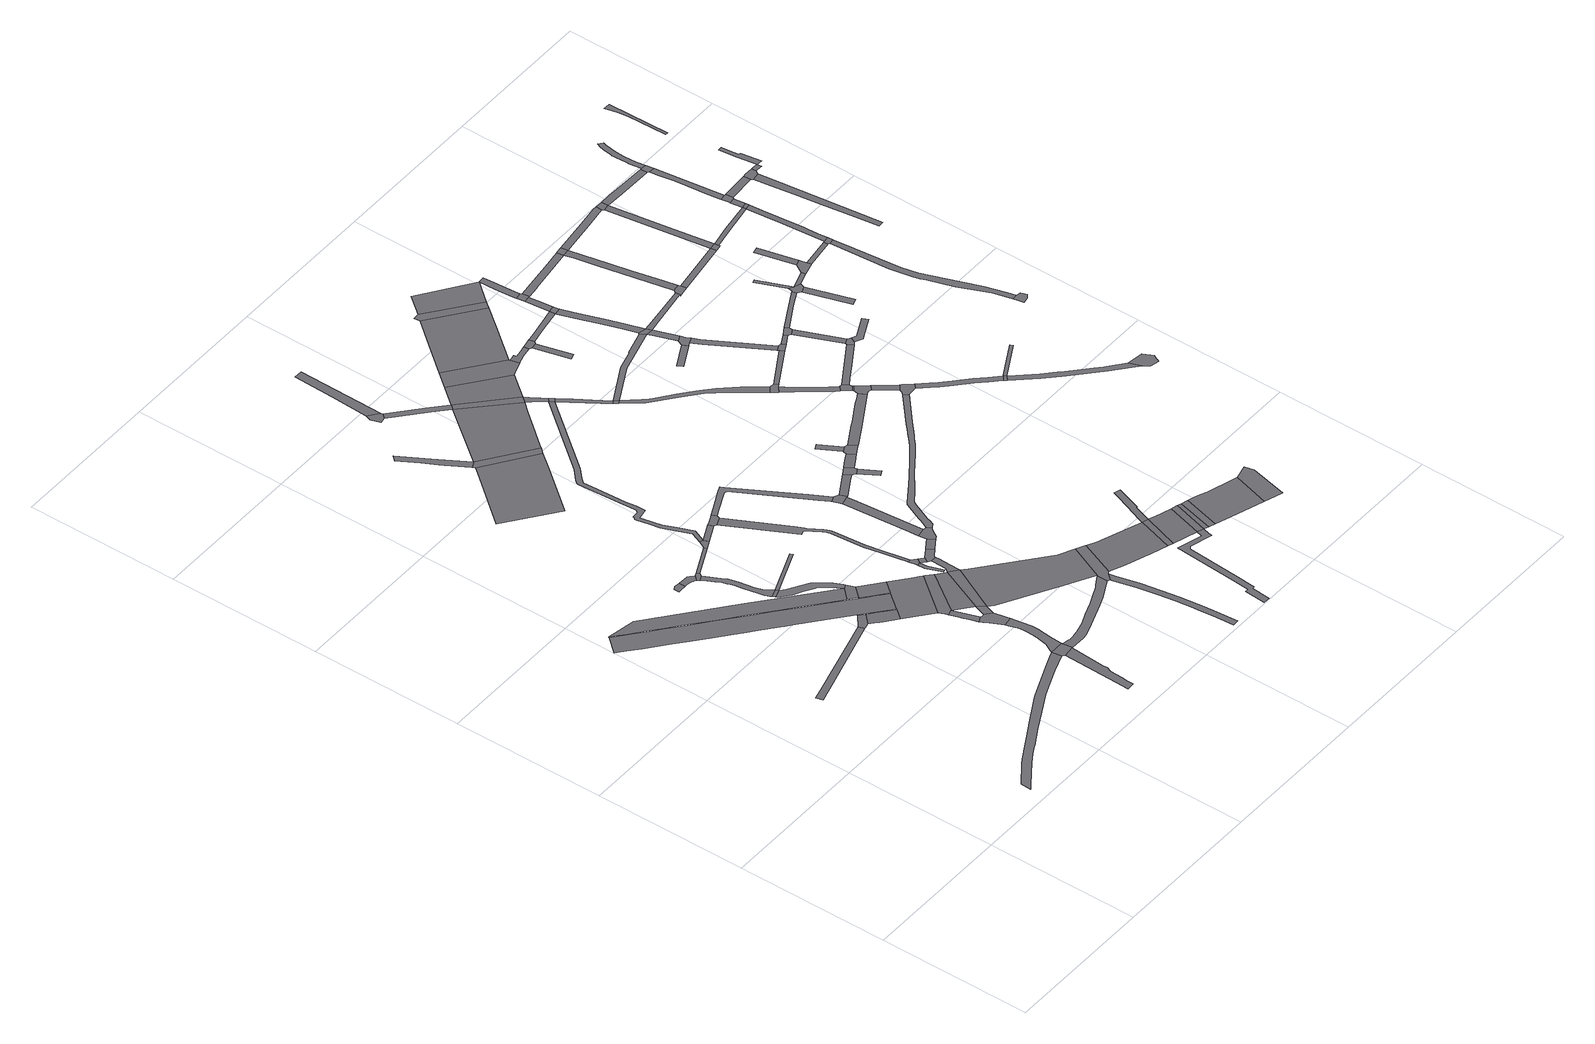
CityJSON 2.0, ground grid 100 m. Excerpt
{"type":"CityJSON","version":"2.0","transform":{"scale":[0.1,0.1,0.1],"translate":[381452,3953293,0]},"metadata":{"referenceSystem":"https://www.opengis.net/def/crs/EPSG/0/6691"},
"CityObjects":{
"road1":{"type":"Road","attributes":{"class":"1040","RoadStructureAttribute.sectionType":"1"},"geometry":[{"type":"MultiSurface","lod":"1","boundaries":[[[0,1,2,3,4,5,6,7,8,9,10,11,12,13,14,15,16,17,18,19,20,21,22]]]}]},
"road2":{"type":"Road","attributes":{"class":"1040","RoadStructureAttribute.sectionType":"1"},"geometry":[{"type":"MultiSurface","lod":"1","boundaries":[[[23,24,25,26,27,28]]]}]},
"road3":{"type":"Road","attributes":{"name":"都道8号","class":"1040","function":"3","usage":"1","RoadStructureAttribute.sectionType":"1"},"geometry":[{"type":"MultiSurface","lod":"1","boundaries":[[[29,30,31,32,33,34,35,36,37,38,39,40,41,42,43,44,45,46,47,48,49,50,51,52,53,54,55,56,57,58,59,60,61,62,63,64,65,66,67,68,69,70]]]}]},
"road4":{"type":"Road","attributes":{"name":"都道8号","class":"1040","function":"3","RoadStructureAttribute.sectionType":"1"},"geometry":[{"type":"MultiSurface","lod":"1","boundaries":[[[71,72,73,74,75,76,77,78,79,80,81,82,83,84,85,86,87,88,89,90,91,92]]]}]},
"road5":{"type":"Road","attributes":{"class":"1040","RoadStructureAttribute.sectionType":"4"},"geometry":[{"type":"MultiSurface","lod":"1","boundaries":[[[93,94,95,96,97,98]]]}]},
"road6":{"type":"Road","attributes":{"class":"1040","RoadStructureAttribute.sectionType":"1"},"geometry":[{"type":"MultiSurface","lod":"1","boundaries":[[[99,100,98,97,101,102,103,104,105,106,107,108]]]}]},
"road7":{"type":"Road","attributes":{"name":"都道8号","class":"1040","function":"3","RoadStructureAttribute.sectionType":"4"},"geometry":[{"type":"MultiSurface","lod":"1","boundaries":[[[109,23,28,110,111,112,113]]]}]},
"road8":{"type":"Road","attributes":{"class":"1040","RoadStructureAttribute.sectionType":"4"},"geometry":[{"type":"MultiSurface","lod":"1","boundaries":[[[114,108,107,115,116,117,118]]]}]},
"road9":{"type":"Road","attributes":{"class":"1040","RoadStructureAttribute.sectionType":"1"},"geometry":[{"type":"MultiSurface","lod":"1","boundaries":[[[117,116,119,120,121,122,123,124,125,126,127,128,129,130,131,132,133,134,135,136,137]]]}]},
"road10":{"type":"Road","attributes":{"class":"1040","RoadStructureAttribute.sectionType":"4"},"geometry":[{"type":"MultiSurface","lod":"1","boundaries":[[[132,131,138,139]]]}]},
"road11":{"type":"Road","attributes":{"name":"都道8号","class":"1040","function":"3","RoadStructureAttribute.sectionType":"1"},"geometry":[{"type":"MultiSurface","lod":"1","boundaries":[[[113,112,140,141,142,143,144,145,146,147]]]}]},
"road12":{"type":"Road","attributes":{"class":"1040","RoadStructureAttribute.sectionType":"1"},"geometry":[{"type":"MultiSurface","lod":"1","boundaries":[[[148,149,150,151,152,153,154,155,156,157,158]]]}]},
"road13":{"type":"Road","attributes":{"class":"1040","RoadStructureAttribute.sectionType":"1"},"geometry":[{"type":"MultiSurface","lod":"1","boundaries":[[[159,160,161,162,163,164,165,139,138,166,167,168,169,170,171,172,173,90,174]]]}]},
"road14":{"type":"Road","attributes":{"class":"1040","RoadStructureAttribute.sectionType":"1"},"geometry":[{"type":"MultiSurface","lod":"1","boundaries":[[[175,114,118,176]]]}]},
"road15":{"type":"Road","attributes":{"class":"1040","RoadStructureAttribute.sectionType":"4"},"geometry":[{"type":"MultiSurface","lod":"1","boundaries":[[[177,0,22,155,154,178,179]]]}]},
"road16":{"type":"Road","attributes":{"name":"都道8号","class":"1040","function":"3","RoadStructureAttribute.sectionType":"4"},"geometry":[{"type":"MultiSurface","lod":"1","boundaries":[[[174,90,89,180,181,182]]]}]},
"road17":{"type":"Road","attributes":{"class":"1040","RoadStructureAttribute.sectionType":"1"},"geometry":[{"type":"MultiSurface","lod":"1","boundaries":[[[183,132,139,184]]]}]},
"road18":{"type":"Road","attributes":{"class":"1040","RoadStructureAttribute.sectionType":"1"},"geometry":[{"type":"MultiSurface","lod":"1","boundaries":[[[185,186,187,188,189,190,191,192,193,194,195,196,197,198,0,177,199,200,201,202,203,204]]]}]},
"road19":{"type":"Road","attributes":{"class":"1040","RoadStructureAttribute.sectionType":"1"},"geometry":[{"type":"MultiSurface","lod":"1","boundaries":[[[205,206,207,208,209,210,211,212]]]}]},
"road20":{"type":"Road","attributes":{"name":"都道8号","class":"1040","function":"3","RoadStructureAttribute.sectionType":"1"},"geometry":[{"type":"MultiSurface","lod":"1","boundaries":[[[182,181,213,214,215,216,217]]]}]},
"road21":{"type":"Road","attributes":{"class":"1040","RoadStructureAttribute.sectionType":"4"},"geometry":[{"type":"MultiSurface","lod":"1","boundaries":[[[212,211,218,219,220,221,186,185,222,223,224,225,226,227,228]]]}]},
"road22":{"type":"Road","attributes":{"name":"都道8号","class":"1040","function":"3","usage":"1","RoadStructureAttribute.sectionType":"1"},"geometry":[{"type":"MultiSurface","lod":"1","boundaries":[[[216,215,50,49,144,143,229,230,231,232,233]]]}]},
"road23":{"type":"Road","attributes":{"class":"1040","RoadStructureAttribute.sectionType":"4"},"geometry":[{"type":"MultiSurface","lod":"1","boundaries":[[[234,235,175,176,236,237]]]}]},
"road24":{"type":"Road","attributes":{"class":"1040","RoadStructureAttribute.sectionType":"1"},"geometry":[{"type":"MultiSurface","lod":"1","boundaries":[[[238,239,224,223,240]]]}]},
"road25":{"type":"Road","attributes":{"name":"都道8号","class":"1040","function":"3","usage":"1","RoadStructureAttribute.sectionType":"4"},"geometry":[{"type":"MultiSurface","lod":"1","boundaries":[[[241,230,229,242,243,244,206,205,245]]]}]},
"road26":{"type":"Road","attributes":{"name":"都道317号","class":"1040","function":"3","usage":"2","RoadStructureAttribute.sectionType":"1"},"geometry":[{"type":"MultiSurface","lod":"1","boundaries":[[[246,247,248,249,250,251,252]]]}]},
"road27":{"type":"Road","attributes":{"class":"1040","RoadStructureAttribute.sectionType":"1"},"geometry":[{"type":"MultiSurface","lod":"1","boundaries":[[[253,237,236,254]]]}]},
"road28":{"type":"Road","attributes":{"name":"都道8号","class":"1040","function":"3","usage":"1","RoadStructureAttribute.sectionType":"1"},"geometry":[{"type":"MultiSurface","lod":"1","boundaries":[[[245,205,255,238,256]]]}]},
"road29":{"type":"Road","attributes":{"class":"1040","RoadStructureAttribute.sectionType":"1"},"geometry":[{"type":"MultiSurface","lod":"1","boundaries":[[[257,258,259,260,261,262,263,264,265]]]}]},
"road30":{"type":"Road","attributes":{"name":"都道8号","class":"1040","function":"3","usage":"1","RoadStructureAttribute.sectionType":"4"},"geometry":[{"type":"MultiSurface","lod":"1","boundaries":[[[266,256,238,240,267]]]}]},
"road31":{"type":"Road","attributes":{"class":"1040","RoadStructureAttribute.sectionType":"4"},"geometry":[{"type":"MultiSurface","lod":"1","boundaries":[[[268,269,270,253,254,271,272,273]]]}]},
"road32":{"type":"Road","attributes":{"class":"1040","RoadStructureAttribute.sectionType":"1"},"geometry":[{"type":"MultiSurface","lod":"1","boundaries":[[[274,275,276,277,278,279,280,281,282,283,284,285,286,287,288,289,179,178,290,291,292,293,294,295,296,297,298]]]}]},
"road33":{"type":"Road","attributes":{"class":"1040","RoadStructureAttribute.sectionType":"1"},"geometry":[{"type":"MultiSurface","lod":"1","boundaries":[[[272,271,299,300,301,302,303,304,305,306,307,308,309,310,311,312,313,314,315,316,317,318,319,320,321,322,323]]]}]},
"road34":{"type":"Road","attributes":{"class":"1040","RoadStructureAttribute.sectionType":"1"},"geometry":[{"type":"MultiSurface","lod":"1","boundaries":[[[324,325,326,327,328,329,330]]]}]},
"road35":{"type":"Road","attributes":{"class":"1040","RoadStructureAttribute.sectionType":"4"},"geometry":[{"type":"MultiSurface","lod":"1","boundaries":[[[312,311,331,325,324,332]]]}]},
"road36":{"type":"Road","attributes":{"name":"都道317号","class":"1040","function":"3","usage":"2","RoadStructureAttribute.sectionType":"4"},"geometry":[{"type":"MultiSurface","lod":"1","boundaries":[[[265,264,246,252,333]]]}]},
"road37":{"type":"Road","attributes":{"class":"1040","RoadStructureAttribute.sectionType":"1"},"geometry":[{"type":"MultiSurface","lod":"1","boundaries":[[[332,324,334,335]]]}]},
"road38":{"type":"Road","attributes":{"class":"1040","RoadStructureAttribute.sectionType":"1"},"geometry":[{"type":"MultiSurface","lod":"1","boundaries":[[[336,337,338,266,267,339,340,341]]]}]},
"road39":{"type":"Road","attributes":{"class":"1040","RoadStructureAttribute.sectionType":"4"},"geometry":[{"type":"MultiSurface","lod":"1","boundaries":[[[342,343,344,345,346,347]]]}]},
"road40":{"type":"Road","attributes":{"class":"1040","RoadStructureAttribute.sectionType":"4"},"geometry":[{"type":"MultiSurface","lod":"1","boundaries":[[[348,335,334,336,341,349,350]]]}]},
"road41":{"type":"Road","attributes":{"class":"1040","RoadStructureAttribute.sectionType":"1"},"geometry":[{"type":"MultiSurface","lod":"1","boundaries":[[[351,352,353,354,355,356,357,358,359,360,361,362,363,364,365,366,367,368,369,370,371,234,237,372,373,374,375,376,377,378,379,380,381,382,383,384,385,386]]]}]},
"road42":{"type":"Road","attributes":{"name":"都道8号","class":"1040","function":"3","usage":"1","RoadStructureAttribute.sectionType":"1"},"geometry":[{"type":"MultiSurface","lod":"1","boundaries":[[[267,240,387,388,389,390,391,392,393,394,395,396,397]]]}]},
"road43":{"type":"Road","attributes":{"class":"1040","RoadStructureAttribute.sectionType":"1"},"geometry":[{"type":"MultiSurface","lod":"1","boundaries":[[[398,399,348,350,400,401]]]}]},
"road44":{"type":"Road","attributes":{"class":"1040","RoadStructureAttribute.sectionType":"1"},"geometry":[{"type":"MultiSurface","lod":"1","boundaries":[[[402,403,342,347,404,405]]]}]},
"road45":{"type":"Road","attributes":{"class":"1040","RoadStructureAttribute.sectionType":"1"},"geometry":[{"type":"MultiSurface","lod":"1","boundaries":[[[406,407,408,268,273,409,410,411,412,413,414,415,416,417,418]]]}]},
"road46":{"type":"Road","attributes":{"class":"1040","RoadStructureAttribute.sectionType":"1"},"geometry":[{"type":"MultiSurface","lod":"1","boundaries":[[[346,345,419,420,421,422]]]}]},
"road47":{"type":"Road","attributes":{"name":"都道317号","class":"1040","function":"3","usage":"2","RoadStructureAttribute.sectionType":"1"},"geometry":[{"type":"MultiSurface","lod":"1","boundaries":[[[420,423,265,333,424,425,426,427]]]}]},
"road48":{"type":"Road","attributes":{"class":"1040","RoadStructureAttribute.sectionType":"1"},"geometry":[{"type":"MultiSurface","lod":"1","boundaries":[[[428,429,430,431,432,433,434,435,436,437,438,439,440,441,442,443,444,445]]]}]},
"road49":{"type":"Road","attributes":{"class":"1040","RoadStructureAttribute.sectionType":"4"},"geometry":[{"type":"MultiSurface","lod":"1","boundaries":[[[446,447,448,398,401,449,450,451,452]]]}]},
"road50":{"type":"Road","attributes":{"class":"1040","RoadStructureAttribute.sectionType":"1"},"geometry":[{"type":"MultiSurface","lod":"1","boundaries":[[[453,454,455,456,457,458,459,460,461,448,447]]]}]},
"road51":{"type":"Road","attributes":{"class":"1040","RoadStructureAttribute.sectionType":"4"},"geometry":[{"type":"MultiSurface","lod":"1","boundaries":[[[415,414,462,463,457,456,464,465]]]}]},
"road52":{"type":"Road","attributes":{"name":"都道8号","class":"1040","function":"3","usage":"1","RoadStructureAttribute.sectionType":"4"},"geometry":[{"type":"MultiSurface","lod":"1","boundaries":[[[394,393,274,298,436,435,466,467,468]]]}]},
"road53":{"type":"Road","attributes":{"name":"都道317号","class":"1040","function":"3","usage":"2","RoadStructureAttribute.sectionType":"4"},"geometry":[{"type":"MultiSurface","lod":"1","boundaries":[[[421,420,427,469]]]}]},
"road54":{"type":"Road","attributes":{"class":"1040","RoadStructureAttribute.sectionType":"1"},"geometry":[{"type":"MultiSurface","lod":"1","boundaries":[[[470,465,464,471,472]]]}]},
"road55":{"type":"Road","attributes":{"name":"都道317号","class":"1040","function":"3","usage":"2","RoadStructureAttribute.sectionType":"1"},"geometry":[{"type":"MultiSurface","lod":"1","boundaries":[[[473,421,469,474]]]}]},
"road56":{"type":"Road","attributes":{"class":"1040","RoadStructureAttribute.sectionType":"1"},"geometry":[{"type":"MultiSurface","lod":"1","boundaries":[[[469,427,475,351,476,477,478]]]}]},
"road57":{"type":"Road","attributes":{"name":"都道8号","class":"1040","function":"3","usage":"1","RoadStructureAttribute.sectionType":"1"},"geometry":[{"type":"MultiSurface","lod":"1","boundaries":[[[468,467,479,480,481,482,483,484,485,486]]]}]},
"road58":{"type":"Road","attributes":{"class":"1040","RoadStructureAttribute.sectionType":"4"},"geometry":[{"type":"MultiSurface","lod":"1","boundaries":[[[476,351,386,487]]]}]},
"road59":{"type":"Road","attributes":{"class":"1040","RoadStructureAttribute.sectionType":"4"},"geometry":[{"type":"MultiSurface","lod":"1","boundaries":[[[488,470,472,489,490,491,492]]]}]},
"road60":{"type":"Road","attributes":{"class":"1040","RoadStructureAttribute.sectionType":"1"},"geometry":[{"type":"MultiSurface","lod":"1","boundaries":[[[493,494,495,496,497,498,499,500,501,502,503,504,505,506,507,508]]]}]},
"road61":{"type":"Road","attributes":{"class":"1040","RoadStructureAttribute.sectionType":"1"},"geometry":[{"type":"MultiSurface","lod":"1","boundaries":[[[487,386,509,510,511,512,513]]]}]},
"road62":{"type":"Road","attributes":{"class":"1040","RoadStructureAttribute.sectionType":"1"},"geometry":[{"type":"MultiSurface","lod":"1","boundaries":[[[514,515,491,490]]]}]},
"road63":{"type":"Road","attributes":{"name":"都道317号","class":"1040","function":"3","usage":"2","RoadStructureAttribute.sectionType":"4"},"geometry":[{"type":"MultiSurface","lod":"1","boundaries":[[[516,473,474,517,518,519,520,521,522,523,524,525]]]}]},
"road64":{"type":"Road","attributes":{"class":"1040","RoadStructureAttribute.sectionType":"1"},"geometry":[{"type":"MultiSurface","lod":"1","boundaries":[[[526,527,528,488,492,529,530]]]}]},
"road65":{"type":"Road","attributes":{"class":"1040","RoadStructureAttribute.sectionType":"4"},"geometry":[{"type":"MultiSurface","lod":"1","boundaries":[[[511,510,531,532,533]]]}]},
"road66":{"type":"Road","attributes":{"name":"都道8号","class":"1040","function":"3","usage":"1","RoadStructureAttribute.sectionType":"4"},"geometry":[{"type":"MultiSurface","lod":"1","boundaries":[[[483,482,534,535,536]]]}]},
"road67":{"type":"Road","attributes":{"class":"1040","RoadStructureAttribute.sectionType":"1"},"geometry":[{"type":"MultiSurface","lod":"1","boundaries":[[[537,538,539,540]]]}]},
"road68":{"type":"Road","attributes":{"class":"1040","RoadStructureAttribute.sectionType":"4"},"geometry":[{"type":"MultiSurface","lod":"1","boundaries":[[[540,539,526,530,541,542,543]]]}]},
"road69":{"type":"Road","attributes":{"name":"都道8号","class":"1040","function":"3","usage":"1","RoadStructureAttribute.sectionType":"1"},"geometry":[{"type":"MultiSurface","lod":"1","boundaries":[[[536,535,508,544,545,546]]]}]},
"road70":{"type":"Road","attributes":{"class":"1040","RoadStructureAttribute.sectionType":"1"},"geometry":[{"type":"MultiSurface","lod":"1","boundaries":[[[547,548,549,550,551,552,553,554,555,556,557,558,559,560,561,562,563,564,565,566,567,568,446,452,569,570,571,572,573,574,575,576,577,578,579,580,581,582,583,584,585,586,587,588]]]}]},
"road71":{"type":"Road","attributes":{"class":"1040","RoadStructureAttribute.sectionType":"1"},"geometry":[{"type":"MultiSurface","lod":"1","boundaries":[[[589,590,591,519,518,592,593,594,595,596,597]]]}]},
"road72":{"type":"Road","attributes":{"name":"都道317号","class":"1040","function":"3","usage":"2","RoadStructureAttribute.sectionType":"1"},"geometry":[{"type":"MultiSurface","lod":"1","boundaries":[[[598,599,516,525,600,601,602]]]}]},
"road73":{"type":"Road","attributes":{"class":"1040","RoadStructureAttribute.sectionType":"1"},"geometry":[{"type":"MultiSurface","lod":"1","boundaries":[[[603,604,605,483,536,606,607,608]]]}]},
"road74":{"type":"Road","attributes":{"name":"都道8号","class":"1040","function":"3","usage":"1","RoadStructureAttribute.sectionType":"4"},"geometry":[{"type":"MultiSurface","lod":"1","boundaries":[[[544,508,507,609]]]}]},
"road75":{"type":"Road","attributes":{"class":"1040","RoadStructureAttribute.sectionType":"1"},"geometry":[{"type":"MultiSurface","lod":"1","boundaries":[[[533,532,610,611,612,613,614,615,616,617,618,619,620,621,622,623,624,625]]]}]},
"road76":{"type":"Road","attributes":{"name":"都道8号","class":"1040","function":"3","usage":"1","RoadStructureAttribute.sectionType":"1"},"geometry":[{"type":"MultiSurface","lod":"1","boundaries":[[[609,507,626,627]]]}]},
"road77":{"type":"Road","attributes":{"name":"都道8号","class":"1040","function":"3","usage":"1","RoadStructureAttribute.sectionType":"4"},"geometry":[{"type":"MultiSurface","lod":"1","boundaries":[[[627,626,628,629]]]}]},
"road78":{"type":"Road","attributes":{"class":"1040","RoadStructureAttribute.sectionType":"1"},"geometry":[{"type":"MultiSurface","lod":"1","boundaries":[[[630,631,632,633]]]}]},
"road79":{"type":"Road","attributes":{"class":"1040","RoadStructureAttribute.sectionType":"4"},"geometry":[{"type":"MultiSurface","lod":"1","boundaries":[[[634,635,597,596,631,630,636]]]}]},
"road80":{"type":"Road","attributes":{"class":"1040","RoadStructureAttribute.sectionType":"1"},"geometry":[{"type":"MultiSurface","lod":"1","boundaries":[[[637,638,639,640,511,533,641,642]]]}]},
"road81":{"type":"Road","attributes":{"class":"1040","RoadStructureAttribute.sectionType":"1"},"geometry":[{"type":"MultiSurface","lod":"1","boundaries":[[[643,644,645,646,647,543,542,648,649,650]]]}]},
"road82":{"type":"Road","attributes":{"name":"都道317号","class":"1040","function":"3","usage":"2","RoadStructureAttribute.sectionType":"4"},"geometry":[{"type":"MultiSurface","lod":"1","boundaries":[[[651,652,598,602,653,654]]]}]},
"road83":{"type":"Road","attributes":{"class":"1040","RoadStructureAttribute.sectionType":"4"},"geometry":[{"type":"MultiSurface","lod":"1","boundaries":[[[616,615,655,656,657,658]]]}]},
"road84":{"type":"Road","attributes":{"name":"都道8号","class":"1040","function":"3","usage":"1","RoadStructureAttribute.sectionType":"1"},"geometry":[{"type":"MultiSurface","lod":"1","boundaries":[[[629,628,659,660,661,662,663,664,665]]]}]},
"road85":{"type":"Road","attributes":{"class":"1040","RoadStructureAttribute.sectionType":"1"},"geometry":[{"type":"MultiSurface","lod":"1","boundaries":[[[666,667,668,634,636,669,670,671]]]}]},
"road86":{"type":"Road","attributes":{"class":"1040","RoadStructureAttribute.sectionType":"1"},"geometry":[{"type":"MultiSurface","lod":"1","boundaries":[[[672,673,656,655,674,675,676,677,678,679,680]]]}]},
"road87":{"type":"Road","attributes":{"name":"都道317号","class":"1040","function":"3","usage":"2","RoadStructureAttribute.sectionType":"1"},"geometry":[{"type":"MultiSurface","lod":"1","boundaries":[[[681,651,654,682,683]]]}]},
"road88":{"type":"Road","attributes":{"class":"1040","RoadStructureAttribute.sectionType":"1"},"geometry":[{"type":"MultiSurface","lod":"1","boundaries":[[[684,685,686,687]]]}]},
"road89":{"type":"Road","attributes":{"class":"1040","RoadStructureAttribute.sectionType":"4"},"geometry":[{"type":"MultiSurface","lod":"1","boundaries":[[[680,679,688,689,690,691]]]}]},
"road90":{"type":"Road","attributes":{"class":"1040","RoadStructureAttribute.sectionType":"1"},"geometry":[{"type":"MultiSurface","lod":"1","boundaries":[[[689,688,692,693]]]}]},
"road91":{"type":"Road","attributes":{"class":"1040","RoadStructureAttribute.sectionType":"4"},"geometry":[{"type":"MultiSurface","lod":"1","boundaries":[[[693,692,643,650,694,695,696]]]}]},
"road92":{"type":"Road","attributes":{"class":"1040","RoadStructureAttribute.sectionType":"1"},"geometry":[{"type":"MultiSurface","lod":"1","boundaries":[[[697,698,658,657,699,700]]]}]},
"road93":{"type":"Road","attributes":{"class":"1040","RoadStructureAttribute.sectionType":"4"},"geometry":[{"type":"MultiSurface","lod":"1","boundaries":[[[701,666,671,702,703]]]}]},
"road94":{"type":"Road","attributes":{"class":"1040","RoadStructureAttribute.sectionType":"1"},"geometry":[{"type":"MultiSurface","lod":"1","boundaries":[[[702,671,704,705,706,707,708,709,710,711,712]]]}]},
"road95":{"type":"Road","attributes":{"class":"1040","RoadStructureAttribute.sectionType":"4"},"geometry":[{"type":"MultiSurface","lod":"1","boundaries":[[[707,637,642,713,708]]]}]},
"road96":{"type":"Road","attributes":{"name":"都道8号","class":"1040","function":"3","usage":"1","RoadStructureAttribute.sectionType":"4"},"geometry":[{"type":"MultiSurface","lod":"1","boundaries":[[[714,715,661,660,716,717,718]]]}]},
"road97":{"type":"Road","attributes":{"class":"1040","RoadStructureAttribute.sectionType":"1"},"geometry":[{"type":"MultiSurface","lod":"1","boundaries":[[[713,642,719,720,721]]]}]},
"road98":{"type":"Road","attributes":{"class":"1040","RoadStructureAttribute.sectionType":"1"},"geometry":[{"type":"MultiSurface","lod":"1","boundaries":[[[722,723,724,666,701,725]]]}]},
"road99":{"type":"Road","attributes":{"class":"1040","RoadStructureAttribute.sectionType":"4"},"geometry":[{"type":"MultiSurface","lod":"1","boundaries":[[[721,720,684,687,726,727,728,729]]]}]},
"road100":{"type":"Road","attributes":{"class":"1040","RoadStructureAttribute.sectionType":"4"},"geometry":[{"type":"MultiSurface","lod":"1","boundaries":[[[730,731,723,722,732,733]]]}]},
"road101":{"type":"Road","attributes":{"class":"1040","RoadStructureAttribute.sectionType":"1"},"geometry":[{"type":"MultiSurface","lod":"1","boundaries":[[[696,695,734,735]]]}]},
"road102":{"type":"Road","attributes":{"class":"1040","RoadStructureAttribute.sectionType":"1"},"geometry":[{"type":"MultiSurface","lod":"1","boundaries":[[[736,737,738,683,739,740,731,730]]]}]},
"road103":{"type":"Road","attributes":{"class":"1040","RoadStructureAttribute.sectionType":"4"},"geometry":[{"type":"MultiSurface","lod":"1","boundaries":[[[741,735,734,742,547,588,743,744]]]}]},
"road104":{"type":"Road","attributes":{"class":"1040","RoadStructureAttribute.sectionType":"1"},"geometry":[{"type":"MultiSurface","lod":"1","boundaries":[[[727,726,745,746,747,748]]]}]},
"road105":{"type":"Road","attributes":{"class":"1040","RoadStructureAttribute.sectionType":"1"},"geometry":[{"type":"MultiSurface","lod":"1","boundaries":[[[749,691,690,750,751,752]]]}]},
"road106":{"type":"Road","attributes":{"class":"1040","RoadStructureAttribute.sectionType":"4"},"geometry":[{"type":"MultiSurface","lod":"1","boundaries":[[[747,746,697,700,753,754]]]}]},
"road107":{"type":"Road","attributes":{"class":"1040","RoadStructureAttribute.sectionType":"1"},"geometry":[{"type":"MultiSurface","lod":"1","boundaries":[[[755,756,708,713,757,758,759,760]]]}]},
"road108":{"type":"Road","attributes":{"class":"1040","RoadStructureAttribute.sectionType":"1"},"geometry":[{"type":"MultiSurface","lod":"1","boundaries":[[[761,754,753,762]]]}]},
"road109":{"type":"Road","attributes":{"class":"1040","RoadStructureAttribute.sectionType":"1"},"geometry":[{"type":"MultiSurface","lod":"1","boundaries":[[[744,743,763,764,765,766,767,768,769,770,771,772,773,774]]]}]},
"road110":{"type":"Road","attributes":{"class":"1040","RoadStructureAttribute.sectionType":"1"},"geometry":[{"type":"MultiSurface","lod":"1","boundaries":[[[775,776,777,733,732,778,779,780,781]]]}]},
"road111":{"type":"Road","attributes":{"class":"1040","RoadStructureAttribute.sectionType":"4"},"geometry":[{"type":"MultiSurface","lod":"1","boundaries":[[[782,761,762,783,784,785]]]}]},
"road112":{"type":"Road","attributes":{"class":"1040","RoadStructureAttribute.sectionType":"1"},"geometry":[{"type":"MultiSurface","lod":"1","boundaries":[[[784,783,786,787]]]}]},
"road113":{"type":"Road","attributes":{"class":"1040","RoadStructureAttribute.sectionType":"4"},"geometry":[{"type":"MultiSurface","lod":"1","boundaries":[[[788,787,786,749,752,789,790]]]}]},
"road114":{"type":"Road","attributes":{"class":"1040","RoadStructureAttribute.sectionType":"4"},"geometry":[{"type":"MultiSurface","lod":"1","boundaries":[[[791,769,768,792,793,794]]]}]},
"road115":{"type":"Road","attributes":{"class":"1040","RoadStructureAttribute.sectionType":"4"},"geometry":[{"type":"MultiSurface","lod":"1","boundaries":[[[795,796,755,760,797,798]]]}]},
"road116":{"type":"Road","attributes":{"class":"1040","RoadStructureAttribute.sectionType":"1"},"geometry":[{"type":"MultiSurface","lod":"1","boundaries":[[[799,800,790,789,801,802,803]]]}]},
"road117":{"type":"Road","attributes":{"class":"1040","RoadStructureAttribute.sectionType":"1"},"geometry":[{"type":"MultiSurface","lod":"1","boundaries":[[[804,781,805,806,796,795,807,808,809]]]}]},
"road118":{"type":"Road","attributes":{"class":"1040","RoadStructureAttribute.sectionType":"1"},"geometry":[{"type":"MultiSurface","lod":"1","boundaries":[[[810,811,782,785,812,813]]]}]},
"road119":{"type":"Road","attributes":{"class":"1040","RoadStructureAttribute.sectionType":"4"},"geometry":[{"type":"MultiSurface","lod":"1","boundaries":[[[814,815,775,781,804]]]}]},
"road120":{"type":"Road","attributes":{"class":"1040","RoadStructureAttribute.sectionType":"1"},"geometry":[{"type":"MultiSurface","lod":"1","boundaries":[[[816,817,791,794]]]}]},
"road121":{"type":"Road","attributes":{"class":"1040","RoadStructureAttribute.sectionType":"1"},"geometry":[{"type":"MultiSurface","lod":"1","boundaries":[[[794,793,818,819,820,821,822,823,824,825,826,827,828,829,830,831,832]]]}]},
"road122":{"type":"Road","attributes":{"class":"1040","RoadStructureAttribute.sectionType":"1"},"geometry":[{"type":"MultiSurface","lod":"1","boundaries":[[[833,798,797,834]]]}]},
"road123":{"type":"Road","attributes":{"class":"1040","RoadStructureAttribute.sectionType":"1"},"geometry":[{"type":"MultiSurface","lod":"1","boundaries":[[[835,836,837,838]]]}]},
"road124":{"type":"Road","attributes":{"class":"1040","RoadStructureAttribute.sectionType":"4"},"geometry":[{"type":"MultiSurface","lod":"1","boundaries":[[[837,839,810,813,840,841,842,838]]]}]},
"road125":{"type":"Road","attributes":{"class":"1040","RoadStructureAttribute.sectionType":"1"},"geometry":[{"type":"MultiSurface","lod":"1","boundaries":[[[841,840,843,844]]]}]},
"road126":{"type":"Road","attributes":{"class":"1040","RoadStructureAttribute.sectionType":"1"},"geometry":[{"type":"MultiSurface","lod":"1","boundaries":[[[845,846,814,804,847,848,849,850]]]}]},
"road127":{"type":"Road","attributes":{"class":"1040","RoadStructureAttribute.sectionType":"1"},"geometry":[{"type":"MultiSurface","lod":"1","boundaries":[[[851,838,842,852,853]]]}]},
"road128":{"type":"Road","attributes":{"class":"1040","RoadStructureAttribute.sectionType":"4"},"geometry":[{"type":"MultiSurface","lod":"1","boundaries":[[[824,823,854,855,856,857,858,859]]]}]},
"road129":{"type":"Road","attributes":{"class":"1040","RoadStructureAttribute.sectionType":"4"},"geometry":[{"type":"MultiSurface","lod":"1","boundaries":[[[860,833,834,861,862]]]}]},
"road130":{"type":"Road","attributes":{"class":"1040","RoadStructureAttribute.sectionType":"4"},"geometry":[{"type":"MultiSurface","lod":"1","boundaries":[[[863,864,851,853,865,866]]]}]},
"road131":{"type":"Road","attributes":{"class":"1040","RoadStructureAttribute.sectionType":"1"},"geometry":[{"type":"MultiSurface","lod":"1","boundaries":[[[867,868,864,863]]]}]},
"road132":{"type":"Road","attributes":{"class":"1040","RoadStructureAttribute.sectionType":"1"},"geometry":[{"type":"MultiSurface","lod":"1","boundaries":[[[869,870,871,833,860]]]}]},
"road133":{"type":"Road","attributes":{"class":"1040","RoadStructureAttribute.sectionType":"4"},"geometry":[{"type":"MultiSurface","lod":"1","boundaries":[[[850,849,872,871,870,873]]]}]},
"road134":{"type":"Road","attributes":{"class":"1040","RoadStructureAttribute.sectionType":"1"},"geometry":[{"type":"MultiSurface","lod":"1","boundaries":[[[874,875,866,865,876]]]}]},
"road135":{"type":"Road","attributes":{"class":"1040","RoadStructureAttribute.sectionType":"1"},"geometry":[{"type":"MultiSurface","lod":"1","boundaries":[[[877,878,860,862,879,880]]]}]},
"road136":{"type":"Road","attributes":{"class":"1040","RoadStructureAttribute.sectionType":"4"},"geometry":[{"type":"MultiSurface","lod":"1","boundaries":[[[881,882,883,884,885,886,887]]]}]},
"road137":{"type":"Road","attributes":{"class":"1040","RoadStructureAttribute.sectionType":"1"},"geometry":[{"type":"MultiSurface","lod":"1","boundaries":[[[888,889,890,891,892,893,894,895,896,897,882,881,898,899,900,901,902,903]]]}]},
"road138":{"type":"Road","attributes":{"class":"1040","RoadStructureAttribute.sectionType":"4"},"geometry":[{"type":"MultiSurface","lod":"1","boundaries":[[[904,905,874,876,889,888]]]}]},
"road139":{"type":"Road","attributes":{"class":"1040","RoadStructureAttribute.sectionType":"1"},"geometry":[{"type":"MultiSurface","lod":"1","boundaries":[[[873,870,906,907,908,909,910]]]}]},
"road140":{"type":"Road","attributes":{"class":"1040","RoadStructureAttribute.sectionType":"1"},"geometry":[{"type":"MultiSurface","lod":"1","boundaries":[[[911,880,912,905,904,913,914,915,916,917]]]}]},
"road141":{"type":"Road","attributes":{"class":"1040","RoadStructureAttribute.sectionType":"4"},"geometry":[{"type":"MultiSurface","lod":"1","boundaries":[[[918,877,880,911]]]}]},
"road142":{"type":"Road","attributes":{"class":"1040","RoadStructureAttribute.sectionType":"1"},"geometry":[{"type":"MultiSurface","lod":"1","boundaries":[[[919,920,877,918]]]}]},
"road143":{"type":"Road","attributes":{"class":"1040","RoadStructureAttribute.sectionType":"4"},"geometry":[{"type":"MultiSurface","lod":"1","boundaries":[[[921,922,923,924,920,919,925]]]}]},
"road144":{"type":"Road","attributes":{"class":"1040","RoadStructureAttribute.sectionType":"1"},"geometry":[{"type":"MultiSurface","lod":"1","boundaries":[[[926,927,928,929,930,931,923,922,932]]]}]},
"road145":{"type":"Road","attributes":{"class":"1040","RoadStructureAttribute.sectionType":"4"},"geometry":[{"type":"MultiSurface","lod":"1","boundaries":[[[908,907,926,932,933,934]]]}]},
"road146":{"type":"Road","attributes":{"class":"1040","RoadStructureAttribute.sectionType":"1"},"geometry":[{"type":"MultiSurface","lod":"1","boundaries":[[[935,921,925,936]]]}]},
"road147":{"type":"Road","attributes":{"class":"1040","RoadStructureAttribute.sectionType":"1"},"geometry":[{"type":"MultiSurface","lod":"1","boundaries":[[[937,938,939,940,941,942,943,944,945,946,947,934,933,948,949,950,951,952,953,954]]]}]},
"road148":{"type":"Road","attributes":{"class":"1040","RoadStructureAttribute.sectionType":"1"},"geometry":[{"type":"MultiSurface","lod":"1","boundaries":[[[955,956,957,958,959,960,961,962,963,964]]]}]},
"road149":{"type":"Road","attributes":{"class":"1040","RoadStructureAttribute.sectionType":"4"},"geometry":[{"type":"MultiSurface","lod":"1","boundaries":[[[965,966,935,936,957,956,967,968]]]}]},
"road150":{"type":"Road","attributes":{"class":"1040","RoadStructureAttribute.sectionType":"1"},"geometry":[{"type":"MultiSurface","lod":"1","boundaries":[[[969,965,968,970,971,972]]]}]},
"road151":{"type":"Road","attributes":{"class":"1040","RoadStructureAttribute.sectionType":"1"},"geometry":[{"type":"MultiSurface","lod":"1","boundaries":[[[973,974,975,976,972,977,978,979,980,981]]]}]},
"road152":{"type":"Road","attributes":{"class":"1040","RoadStructureAttribute.sectionType":"1"},"geometry":[{"type":"MultiSurface","lod":"1","boundaries":[[[982,983,984,985,986,987]]]}]}
},
"vertices":[
[1493,705,0],[1476,698,0],[1377,657,0],[1142,557,0],[1110,540,0],[947,448,0],[847,390,0],[774,349,0],[680,295,0],[648,273,0],[514,176,0],[508,106,0],[538,127,0],[687,233,0],[751,274,0],[806,305,0],[810,307,0],[937,380,0],[1062,448,0],[1191,518,0],[1361,589,0],[1380,597,0],[1502,641,0],
[1009,1699,0],[480,1553,0],[390,1530,0],[402,1487,0],[496,1510,0],[1018,1660,0],
[91,2759,0],[7,2657,0],[60,2612,0],[130,2553,0],[196,2499,0],[263,2443,0],[340,2379,0],[440,2296,0],[522,2228,0],[580,2181,0],[645,2127,0],[729,2058,0],[762,2030,0],[810,1990,0],[896,1920,0],[1009,1826,0],[1083,1765,0],[1170,1693,0],[1231,1642,0],[1256,1621,0],[1257,1619,0],[1341,1725,0],[1339,1724,0],[1336,1726,0],[1329,1732,0],[1266,1784,0],[1266,1786,0],[1248,1800,0],[1188,1851,0],[1097,1926,0],[1029,1983,0],[989,2016,0],[900,2090,0],[822,2154,0],[747,2216,0],[676,2274,0],[569,2363,0],[426,2481,0],[333,2558,0],[258,2620,0],[193,2674,0],[99,2752,0],
[94,2763,0],[100,2758,0],[120,2741,0],[173,2697,0],[263,2622,0],[340,2558,0],[416,2496,0],[507,2420,0],[569,2369,0],[621,2325,0],[698,2263,0],[739,2229,0],[799,2179,0],[845,2142,0],[884,2110,0],[952,2053,0],[1056,1967,0],[1114,1919,0],[1151,1888,0],[1216,1957,0],[781,2325,0],[282,2730,0],
[656,2723,0],[633,2711,0],[633,2677,0],[652,2677,0],[691,2678,0],[691,2721,0],
[774,2705,0],[759,2716,0],[706,2678,0],[717,2677,0],[730,2674,0],[742,2671,0],[753,2666,0],[756,2664,0],[767,2658,0],[795,2686,0],
[1081,1759,0],[1044,1667,0],[1046,1668,0],[1059,1671,0],[1118,1728,0],
[815,2695,0],[775,2650,0],[782,2643,0],[815,2659,0],[825,2678,0],
[782,2642,0],[790,2630,0],[812,2587,0],[824,2566,0],[842,2531,0],[852,2502,0],[858,2484,0],[864,2460,0],[871,2410,0],[893,2314,0],[900,2277,0],[912,2245,0],[916,2239,0],[971,2256,0],[932,2318,0],[917,2366,0],[899,2463,0],[884,2525,0],[876,2539,0],
[928,2219,0],[982,2239,0],
[1100,1636,0],[1112,1626,0],[1126,1614,0],[1203,1552,0],[1255,1616,0],[1252,1616,0],[1247,1620,0],[1165,1689,0],
[1561,223,0],[1563,263,0],[1567,343,0],[1580,380,0],[1578,412,0],[1579,431,0],[1592,634,0],[1522,628,0],[1512,264,0],[1510,178,0],[1559,180,0],
[1239,1981,0],[1214,2035,0],[1209,2043,0],[1185,2072,0],[1138,2133,0],[1013,2210,0],[990,2226,0],[932,2213,0],[946,2198,0],[971,2173,0],[1000,2154,0],[1057,2122,0],[1119,2086,0],[1133,2078,0],[1171,2032,0],[1244,1968,0],
[1009,2788,0],[1020,2771,0],
[1586,705,0],[1597,636,0],[1588,698,0],
[1203,1846,0],[1204,1844,0],[1264,1915,0],
[1261,2372,0],[1270,2354,0],
[1580,1058,0],[1519,1052,0],[1530,1019,0],[1542,979,0],[1546,945,0],[1548,905,0],[1547,898,0],[1545,878,0],[1543,853,0],[1541,839,0],[1537,816,0],[1535,801,0],[1529,771,0],[1501,720,0],[1587,744,0],[1592,791,0],[1603,885,0],[1602,900,0],[1601,927,0],[1594,990,0],
[1431,1366,0],[1394,1356,0],[1412,1302,0],[1423,1270,0],[1425,1265,0],[1437,1230,0],[1451,1185,0],[1488,1205,0],
[1274,1786,0],[1342,1730,0],[1343,1727,0],[1404,1801,0],[1362,1835,0],
[1455,1177,0],[1462,1164,0],[1469,1150,0],[1511,1070,0],[1572,1097,0],[1558,1164,0],[1515,1201,0],[1510,1198,0],[1503,1196,0],[1498,1197,0],[1492,1199,0],
[1371,1415,0],[1567,1666,0],[1552,1678,0],[1530,1696,0],[1474,1743,0],
[1036,2836,0],[1022,2804,0],[1074,2797,0],[1057,2828,0],
[1542,1275,0],[1519,1208,0],[1579,1228,0],
[1577,1658,0],[1372,1414,0],[1381,1395,0],[1388,1373,0],[1617,1624,0],
[771,4212,0],[745,4179,0],[466,3839,0],[786,3598,0],[816,3635,0],[1023,3893,0],[1097,3987,0],
[1177,2886,0],[1191,2854,0],
[1529,1285,0],[1672,1576,0],
[740,4359,0],[679,4461,0],[572,4645,0],[543,4610,0],[618,4483,0],[667,4392,0],[683,4364,0],[760,4231,0],[803,4253,0],
[1677,1577,0],[1730,1532,0],
[1255,2922,0],[1226,2908,0],[1191,2892,0],[1209,2848,0],[1264,2872,0],[1270,2891,0],
[2160,888,0],[2090,845,0],[2077,836,0],[2022,812,0],[1949,779,0],[1860,745,0],[1794,717,0],[1774,711,0],[1713,696,0],[1704,694,0],[1691,693,0],[1661,688,0],[1649,689,0],[1642,688,0],[1633,690,0],[1604,695,0],[1698,634,0],[1725,638,0],[1760,649,0],[1816,669,0],[1970,727,0],[2030,753,0],[2072,773,0],[2130,804,0],[2158,816,0],
[1431,2419,0],[1462,2432,0],[1523,2338,0],[1530,2323,0],[1535,2307,0],[1539,2294,0],[1541,2271,0],[1557,2078,0],[1578,1969,0],[1582,1952,0],[1603,1839,0],[1607,1819,0],[1610,1803,0],[1630,1804,0],[1627,1823,0],[1618,1868,0],[1599,1973,0],[1578,2081,0],[1559,2302,0],[1555,2314,0],[1549,2331,0],[1541,2348,0],[1488,2431,0],[1483,2441,0],[1459,2496,0],
[1641,1746,0],[1621,1743,0],[1625,1697,0],[1662,1594,0],[1663,1593,0],[1682,1600,0],[1645,1701,0],
[1620,1753,0],[1662,1776,0],
[1126,4023,0],
[1676,1720,0],[1692,1750,0],
[1697,1705,0],[1696,1688,0],[1694,1602,0],[1732,1601,0],[1734,1686,0],[1735,1704,0],
[748,4967,0],[734,4928,0],[753,4867,0],[791,4873,0],[817,4903,0],[812,4913,0],
[1753,1790,0],[1735,1716,0],[1783,1747,0],
[1459,4222,0],[1336,4069,0],[1094,3766,0],[1031,3706,0],[1012,3684,0],[1008,3670,0],[1011,3626,0],[1015,3543,0],[1023,3454,0],[1028,3368,0],[1030,3322,0],[1033,3278,0],[1019,3264,0],[977,3259,0],[978,3253,0],[967,3241,0],[968,3227,0],[984,3147,0],[995,3084,0],[1024,3013,0],[1066,2909,0],[1094,2913,0],[1054,3012,0],[1021,3094,0],[1009,3152,0],[993,3227,0],[1064,3241,0],[1060,3302,0],[1052,3373,0],[1048,3456,0],[1043,3529,0],[1038,3604,0],[1034,3656,0],[1060,3687,0],[1119,3743,0],[1479,4193,0],
[1615,1197,0],[1678,1161,0],[1863,1058,0],[1956,1005,0],[2072,941,0],[2150,897,0],[2162,891,0],[2263,1121,0],[2165,1170,0],[1909,1383,0],[1770,1499,0],
[1825,1837,0],[1799,1821,0],[1829,1778,0],[1854,1794,0],
[768,5481,0],[758,5215,0],[816,5235,0],[821,5479,0],
[1471,3027,0],[1429,3008,0],[1306,2947,0],[1304,2908,0],[1447,2976,0],[1465,2970,0],[1719,2515,0],[1752,2454,0],[1754,2450,0],[1790,2468,0],[1720,2591,0],[1584,2830,0],[1483,3007,0],
[992,4694,0],[1084,4612,0],[1109,4643,0],[1002,4738,0],
[1056,4576,0],[1142,4044,0],[1239,4164,0],[1321,4265,0],[1373,4326,0],
[2325,171,0],[2316,258,0],[2311,299,0],[2297,416,0],[2277,532,0],[2255,656,0],[2217,808,0],[2210,846,0],[2177,806,0],[2178,799,0],[2216,648,0],[2237,525,0],[2258,410,0],[2272,294,0],[2276,257,0],[2285,167,0],[2296,30,0],[2336,32,0],
[1902,1898,0],[1879,1897,0],[1820,1890,0],[1876,1809,0],[1887,1825,0],[1912,1863,0],[1920,1868,0],
[1879,1901,0],[1839,2361,0],[1836,2403,0],[1836,2404,0],[1777,2391,0],[1777,2380,0],[1779,2357,0],[1813,1971,0],[1815,1942,0],
[1758,2442,0],[1769,2414,0],[1842,2407,0],[1821,2451,0],
[2211,850,0],[2228,860,0],[2322,1092,0],
[1404,4361,0],
[1971,2540,0],[1973,2482,0],[1998,2497,0],
[1201,4758,0],[1522,4512,0],
[1428,4266,0],[1481,4241,0],[1456,4277,0],[1437,4304,0],
[2328,817,0],[2450,773,0],[2486,761,0],[2596,724,0],[2668,958,0],[2580,989,0],[2385,1059,0],[2331,1087,0],
[1502,4210,0],
[2024,2571,0],[2017,2490,0],[2021,2482,0],[2056,2502,0],[2055,2522,0],
[2780,622,0],[2617,669,0],[2588,257,0],[2580,144,0],[2557,146,0],[2548,8,0],[2593,5,0],[2601,130,0],[2618,129,0],[2627,252,0],[2652,608,0],[2672,622,0],[2818,580,0],[2823,610,0],[2832,647,0],[2790,661,0],
[1625,3978,0],[1665,3927,0],[1685,3939,0],[1618,4040,0],[1559,4127,0],
[2093,2363,0],[2128,2383,0],
[1281,4857,0],[1533,4518,0],[1621,4547,0],[1606,4602,0],[1605,4603,0],[1603,4604,0],[1602,4606,0],[1601,4608,0],[1601,4610,0],[1602,4612,0],
[2120,2628,0],[2105,2619,0],[2051,2588,0],[2098,2548,0],[2152,2580,0],
[1681,3907,0],[1687,3900,0],[1706,3913,0],
[2597,724,0],[2634,712,0],[2706,945,0],
[2082,2810,0],[2048,2790,0],[2127,2653,0],[2162,2673,0],
[2211,2614,0],[2218,2618,0],[2185,2665,0],
[2857,897,0],[2752,929,0],[2727,938,0],
[2706,2673,0],[2578,2558,0],[2525,2510,0],[2475,2464,0],[2460,2450,0],[2454,2444,0],[2413,2407,0],[2393,2388,0],[2346,2350,0],[2315,2328,0],[2291,2311,0],[2185,2234,0],[2125,2190,0],[2120,2187,0],[2098,2172,0],[2078,2159,0],[2075,2157,0],[2061,2148,0],[1990,2098,0],[1978,2071,0],[1938,1977,0],[1929,1957,0],[1949,1887,0],[1959,1916,0],[1967,1939,0],[1976,1960,0],[2017,2054,0],[2031,2082,0],[2103,2130,0],[2151,2167,0],[2203,2210,0],[2308,2286,0],[2333,2304,0],[2365,2326,0],[2414,2364,0],[2435,2383,0],[2456,2403,0],[2472,2416,0],[2495,2436,0],[2558,2494,0],[2642,2569,0],[2732,2646,0],
[1700,4602,0],[1654,4593,0],[1651,4612,0],[1645,4555,0],[1661,4560,0],[1670,4563,0],[1741,4576,0],[1745,4577,0],[1739,4610,0],
[1563,5206,0],[1433,5048,0],[1603,4613,0],[1781,4834,0],[1882,4965,0],
[2771,1232,0],[2714,1072,0],[2710,1073,0],[2747,1060,0],[2752,1058,0],[2808,1219,0],
[2899,885,0],
[1780,3781,0],[1929,3665,0],[2055,3556,0],[2085,3521,0],[2256,3299,0],[2271,3280,0],[2308,3310,0],[2241,3399,0],[2209,3437,0],[2115,3540,0],[2048,3605,0],[1946,3689,0],[1875,3743,0],[1838,3771,0],[1807,3797,0],[1791,3815,0],
[2861,637,0],[2925,877,0],
[2905,623,0],[2967,864,0],
[1802,4572,0],[1762,4568,0],[1822,4338,0],[1860,4348,0],
[1805,4623,0],[1765,4615,0],[1813,4590,0],
[2215,4157,0],[2060,4115,0],[2062,4108,0],[1934,4074,0],[1947,4043,0],[2242,4123,0],
[2563,2881,0],[2524,2861,0],[2489,2843,0],[2351,2761,0],[2328,2750,0],[2350,2693,0],[2545,2807,0],[2590,2834,0],
[1598,5247,0],[1560,5244,0],[1913,5004,0],[1915,5007,0],
[2302,3242,0],[2337,3271,0],[2355,3282,0],[2338,3304,0],
[3006,589,0],[3221,518,0],[3289,759,0],[3269,764,0],[3095,819,0],[3054,837,0],[3008,852,0],
[2067,4674,0],[2007,4663,0],[1843,4630,0],[1814,4590,0],[1924,4611,0],[2069,4637,0],
[2470,3090,0],[2357,3242,0],[2358,3173,0],[2417,3100,0],[2495,3003,0],[2501,2995,0],[2518,2976,0],[2521,2972,0],[2548,2997,0],
[1697,5369,0],[1983,5090,0],[2025,5140,0],
[2291,3914,0],[2134,3832,0],[2152,3797,0],[2308,3878,0],
[2564,2923,0],[2593,2945,0],[2592,2964,0],[2565,2995,0],
[2570,2916,0],[2599,2938,0],
[2608,2844,0],[2631,2840,0],[2661,2863,0],
[2583,3450,0],[2358,3316,0],[2357,3283,0],[2599,3422,0],
[2107,4679,0],[2114,4643,0],[2108,4664,0],
[2115,4501,0],[2159,4368,0],[2196,4259,0],[2225,4168,0],[2275,4157,0],[2239,4273,0],[2197,4395,0],[2150,4538,0],[2117,4632,0],
[2290,4122,0],
[3383,780,0],[3309,763,0],[3293,494,0],[3342,478,0],[3396,721,0],
[2254,4090,0],[2306,3952,0],[2342,3967,0],
[2088,4838,0],[2048,4834,0],[2055,4780,0],[2098,4761,0],
[2328,3889,0],[2367,3907,0],[2365,3911,0],[2352,3937,0],
[2082,4894,0],[2041,4889,0],[2097,4839,0],[2091,4886,0],
[2730,2712,0],[2763,2739,0],
[2078,4935,0],[2067,5071,0],[2066,5141,0],[2029,5030,0],[2038,4915,0],
[2773,2727,0],[2723,2688,0],[2791,2651,0],[2819,2676,0],
[2364,3823,0],[2577,3459,0],[2611,3477,0],[2388,3863,0],
[2851,3179,0],[2636,2993,0],[2729,3051,0],[2876,3145,0],
[2648,3450,0],[2634,3473,0],
[2617,4206,0],[2368,4169,0],[2367,4136,0],[2612,4177,0],[2615,4168,0],[2623,4169,0],
[2699,3511,0],[2713,3488,0],
[2849,2587,0],[2886,2548,0],[2944,2493,0],[3027,2414,0],[3086,2354,0],[3142,2296,0],[3172,2319,0],[3113,2380,0],[3054,2441,0],[2970,2520,0],[2913,2575,0],[2876,2613,0],
[2480,4939,0],[2377,4925,0],[2218,4904,0],[2175,4848,0],[2175,4852,0],[2376,4879,0],[2489,4895,0],
[2754,3543,0],[2732,3478,0],[2767,3497,0],[2769,3520,0],
[2854,3191,0],[2890,3209,0],
[2894,3201,0],[2894,3157,0],[2912,3192,0],
[3177,2322,0],[3144,2293,0],[3156,2280,0],[3186,2305,0],
[2674,4232,0],[2630,4224,0],[2687,4180,0],[2678,4217,0],
[3076,3243,0],[2943,3178,0],[2943,3133,0],[2963,3143,0],[3094,3207,0],
[2535,4901,0],[2502,4837,0],[2530,4697,0],[2656,4326,0],[2613,4522,0],[2585,4652,0],
[3017,3691,0],[2914,3635,0],[2927,3613,0],[3026,3662,0],
[2526,4946,0],[2492,4941,0],
[3412,2429,0],[3402,2446,0],
[3283,2138,0],[3368,2055,0],[3421,2004,0],[3561,1876,0],[3681,1775,0],[3712,1750,0],[3683,1826,0],[3587,1906,0],[3577,1915,0],[3535,1954,0],[3448,2033,0],[3396,2084,0],[3383,2096,0],[3312,2165,0],[3192,2298,0],
[3030,4273,0],[3037,4236,0],
[2969,3920,0],[2950,3913,0],[3028,3723,0],[3057,3704,0],
[3023,3693,0],[3051,3648,0],[3090,3663,0],[3100,3689,0],
[3142,3353,0],[3183,3366,0],
[2893,4996,0],[2722,4971,0],[2583,4907,0],[2768,4931,0],[2920,4954,0],[2920,4995,0],
[3178,3746,0],[3177,3717,0],[3186,3719,0],
[3742,1711,0],[3799,1698,0],[3803,1709,0],[3810,1725,0],[3823,1750,0],[3791,1813,0],
[3076,4277,0],[3083,4243,0],[3081,4252,0],
[3252,3815,0],[3213,3806,0],[3271,3741,0],[3263,3770,0],
[3191,4070,0],[3153,4061,0],
[3029,4577,0],[2972,4948,0],[2928,4941,0],
[2927,4948,0],[2971,4994,0],
[3457,3799,0],[3266,3771,0],[3460,3771,0],
[3413,4338,0],[3216,4308,0],[3197,4275,0],[3417,4314,0],
[3757,2668,0],[3722,2664,0],[3729,2626,0],[3736,2597,0],[3773,2605,0],[3797,2625,0],[3784,2663,0],
[3504,3768,0],[3470,3763,0],[3502,3371,0],[3527,3231,0],[3540,3183,0],[3553,3148,0],[3604,2982,0],[3669,2836,0],[3688,2789,0],[3716,2695,0],[3742,2727,0],[3705,2861,0],[3660,2981,0],[3573,3221,0],[3550,3329,0],[3510,3702,0],
[3501,3804,0],[3466,3800,0],
[3097,4945,0],[3323,4941,0],[3322,4986,0],[3162,4990,0],[3041,4993,0],
[3453,4320,0],[3442,4072,0],[3497,3850,0],[3490,3935,0],[3488,3960,0],[3472,4130,0],[3462,4236,0],
[3450,4344,0],
[3441,4422,0],[3403,4417,0],
[3443,4479,0],[3433,4478,0],[3394,4475,0],[3403,4418,0],[3448,4431,0],
[3335,4931,0],[3343,4877,0],[3358,4775,0],[3376,4615,0],[3381,4578,0],[3393,4484,0],[3373,4930,0],
[3366,4985,0],[3330,4986,0],
[3624,4491,0],[3627,4444,0],
[3346,5308,0],[3333,5275,0],[3324,5238,0],[3322,5218,0],[3319,5191,0],[3318,5191,0],[3316,5183,0],[3317,5167,0],[3318,5113,0],[3320,5082,0],[3321,5066,0],[3357,5046,0],[3350,5119,0],[3351,5161,0],[3356,5199,0],[3362,5242,0],[3367,5265,0],[3374,5286,0],
[3707,4297,0],[3690,4437,0],[3639,4432,0],[3651,4345,0],[3680,4143,0],[3682,4128,0],[3701,4002,0],[3733,3786,0],[3754,3632,0],[3788,3636,0],
[3701,4493,0],[3649,4493,0],[3689,4443,0],[3703,4460,0],
[3717,4493,0],[3744,4462,0],[3753,4459,0],[3750,4491,0],
[3742,4738,0],[3715,4734,0],[3725,4654,0],[3731,4612,0],[3788,4488,0],[3767,4618,0],[3767,4623,0],[3757,4622,0],[3752,4657,0],
[3604,5457,0],[3624,5376,0],[3632,5310,0],[3639,5050,0],[3659,5050,0],[3649,5455,0]
]}
